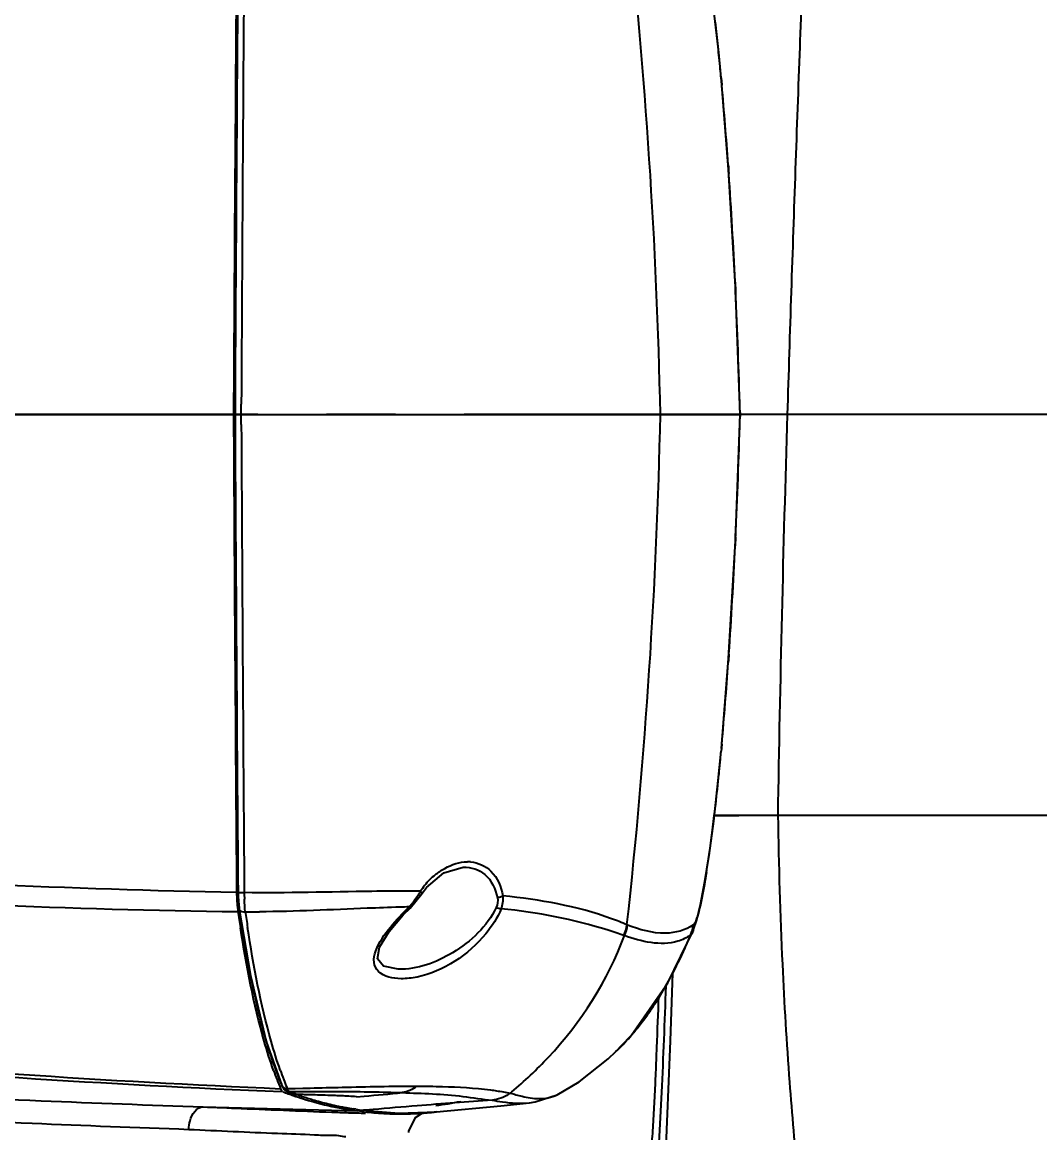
# Model space of a CAD drawing. Header units: millimetres. Extents: x 4086 to 8300, y 123 to 1549.
# Drawn here: x 6983.84 to 7006.03, y 465.81 to 490.04 of the extents above; entities that cross this region are included whole.
import ezdxf

# ---------------------------------------------------------------- set-up
doc = ezdxf.new("R2010")
doc.units = ezdxf.units.MM
doc.linetypes.add('CENTER', pattern=[0.6, 0.375, -0.075, 0.075, -0.075])
for name, color, linetype in [('中心线', 7, 'Continuous'), ('外形图', 7, 'Continuous'), ('尺寸标注', 7, 'Continuous')]:
    doc.layers.add(name, color=color, linetype=linetype)
doc.styles.add('思源黑', font='SourceHanSansCN-Normal.ttf')
doc.dimstyles.new('尺寸标注_1_4比例', dxfattribs={"dimtxt": 7, "dimasz": 6, "dimexe": 2, "dimexo": 1.5, "dimgap": 1, "dimtad": 1, "dimdec": 1, "dimlfac": 4, "dimdsep": 46, "dimtxsty": '思源黑', "dimcen": 0.09, "dimadec": 0, "dimazin": 0, "dimtp": 0.01, "dimtm": 0.01, "dimtfac": 1, "dimtdec": 1, "dimtofl": 0, "dimtmove": 0, "dimatfit": 3, "dimfxl": 1, "dimtolj": 1, "dimarcsym": 0})

# ---------------------------------------------------------------- blocks, each defined once
blk = doc.blocks.new('*D955')
at = {"layer": 'Defpoints', "color": 0}
for p in [(6980.264, 525.193), (6980.264, 500.226), (6978.764, 477.976)]:
    blk.add_point(p, dxfattribs=at)
at = {"layer": '尺寸标注', "color": 0, "lineweight": -2}
for p, q in [((6978.764, 479.476), (6978.764, 527.193)), ((6980.264, 501.726), (6980.264, 527.193)), ((6972.764, 525.193), (6966.764, 525.193)), ((6986.264, 525.193), (6998.548, 525.193))]:
    blk.add_line(p, q, dxfattribs=at)
at = {"layer": '尺寸标注', "color": 0}
for points in [[(6972.764, 524.193), (6972.764, 526.193), (6978.764, 525.193)], [(6986.264, 526.193), (6986.264, 524.193), (6980.264, 525.193)]]:
    blk.add_solid(points, dxfattribs=at)
at = {"layer": '尺寸标注', "color": 0, "insert": (6995.406, 529.817), "char_height": 7, "attachment_point": 5, "style": '思源黑'}
blk.add_mtext('\\A1;6', dxfattribs=at)
blk = doc.blocks.new('*D976')
at = {"layer": 'Defpoints', "color": 0}
for p in [(6980.264, 500.226), (7018.764, 492.726), (7018.764, 429.852)]:
    blk.add_point(p, dxfattribs=at)
at = {"layer": '尺寸标注', "color": 0, "lineweight": -2}
for p, q in [((6980.264, 498.726), (6980.264, 427.852)), ((7018.764, 491.226), (7018.764, 427.852)), ((6986.264, 429.852), (7012.764, 429.852))]:
    blk.add_line(p, q, dxfattribs=at)
at = {"layer": '尺寸标注', "color": 0}
for points in [[(6986.264, 430.852), (6986.264, 428.852), (6980.264, 429.852)], [(7012.764, 428.852), (7012.764, 430.852), (7018.764, 429.852)]]:
    blk.add_solid(points, dxfattribs=at)
at = {"layer": '尺寸标注', "color": 0, "insert": (6999.514, 434.414), "char_height": 7, "attachment_point": 5, "style": '思源黑'}
blk.add_mtext('\\A1;154', dxfattribs=at)

msp = doc.modelspace()

# ---------------------------------------------------------------- linework, layer by layer
at = {"layer": '中心线', "linetype": 'CENTER', "ltscale": 20}
msp.add_line((7036.9807, 481.4763), (6843.6609, 481.4763), dxfattribs=at)
at = {"layer": '外形图'}
for p, q in [((6999.0845, 488.8224), (6999.0842, 488.818)), ((6999.0842, 488.818), (6999.0897, 488.7568)), ((6999.0902, 488.7597), (6999.0847, 488.8204)), ((6999.0901, 488.7607), (6999.0897, 488.7568)), ((6999.0897, 488.7568), (6999.098, 488.6646)), ((6999.3889, 484.366), (6999.3981, 484.1712)), ((6988.6188, 481.4763), (6988.6199, 481.7002)), ((6988.6188, 481.4763), (6999.4972, 481.4763)), ((6988.6198, 481.2589), (6988.6188, 481.4763)), ((6999.4939, 481.5695), (6999.4965, 481.4763)), ((6999.4965, 481.4763), (6999.4939, 481.3817)), ((7010.8194, 481.4763), (7000.5261, 481.4763)), ((6999.3992, 478.8047), (6999.3903, 478.6162)), ((6999.0897, 474.1958), (6999.0842, 474.1345)), ((6999.0979, 474.2863), (6999.0897, 474.1958)), ((6999.0901, 474.1918), (6999.0897, 474.1958)), ((6999.0845, 474.1302), (6999.0842, 474.1345)), ((7013.553, 472.7263), (6998.935, 472.7263)), ((6998.935, 472.7263), (6999.471, 472.7263)), ((6993.4612, 471.6042), (6993.4646, 471.6042)), ((6988.5469, 471.0525), (6988.5723, 470.6873)), ((6992.5518, 471.0153), (6992.6579, 471.1608)), ((6992.3033, 470.7085), (6992.5519, 471.0154)), ((6988.5879, 470.6053), (6988.5837, 470.6339)), ((6992.1532, 470.5602), (6992.3033, 470.7085)), ((6997.0414, 470.3393), (6997.0302, 470.344)), ((6996.9753, 470.1095), (6996.9636, 470.1138)), ((6997.9239, 469.0781), (6998.4783, 470.2249)), ((6998.4783, 470.2249), (6998.4775, 470.2231)), ((6992.041, 469.3736), (6991.7177, 469.444)), ((6992.0452, 469.3736), (6992.041, 469.3736)), ((6997.1245, 467.9303), (6997.9239, 469.0781)), ((6996.7751, 467.5669), (6997.1245, 467.9303)), ((6989.1645, 467.7995), (6989.5006, 466.8367)), ((6996.6205, 467.424), (6996.788, 467.5791)), ((6996.7751, 467.5669), (6996.788, 467.5791)), ((6989.5006, 466.8367), (6989.5536, 466.7532)), ((6989.5536, 466.7532), (6989.6103, 466.7146)), ((6989.6124, 466.7137), (6989.6604, 466.6954)), ((6989.6218, 466.7726), (6989.6863, 466.774)), ((6989.6797, 466.6981), (6989.6601, 466.7057)), ((6989.6604, 466.6954), (6989.7615, 466.6582)), ((6989.6963, 466.6917), (6989.6797, 466.6981)), ((6989.6863, 466.774), (6989.7928, 466.7765)), ((6989.7928, 466.7765), (6989.9582, 466.7803)), ((6989.9582, 466.7803), (6990.1191, 466.7841)), ((6989.7615, 466.6582), (6989.7876, 466.6489)), ((6989.7871, 466.6491), (6989.8299, 466.6356)), ((6991.1299, 466.594), (6991.2993, 466.6077)), ((6994.2831, 466.3972), (6994.9049, 466.4627)), ((6994.9036, 466.4626), (6994.9049, 466.4627)), ((6995.5058, 466.634), (6995.5076, 466.6349)), ((6987.7888, 466.3735), (6991.1453, 466.2859)), ((6990.8368, 466.3345), (6990.9405, 466.3168)), ((6990.9713, 466.3442), (6990.9615, 466.3459)), ((6991.115, 466.3207), (6991.0699, 466.3278)), ((6991.2514, 466.272), (6991.1453, 466.2859)), ((6991.2784, 466.2371), (6991.3302, 466.2358)), ((6991.3248, 466.3007), (6991.2836, 466.2973)), ((6991.3372, 466.2903), (6991.2836, 466.2973)), ((6991.4976, 466.3151), (6991.3248, 466.3007)), ((6991.3302, 466.2358), (6991.3304, 466.2358)), ((6991.3347, 466.2916), (6992.0524, 466.234)), ((6992.0524, 466.234), (6992.8801, 466.2636)), ((6992.8802, 466.2636), (6992.8247, 466.2584)), ((6992.8802, 466.2636), (6994.2831, 466.3972)), ((6992.2743, 465.8106), (6992.2767, 465.8462))]:
    msp.add_line(p, q, dxfattribs=at)
for points in [[(6999.0845, 488.8224), (6999.0307, 489.3763), (6998.9423, 490.1743), (6998.8525, 490.8725), (6998.7655, 491.4581), (6998.6839, 491.9281), (6998.6087, 492.2896)], [(6988.5469, 491.9), (6988.5202, 488.1762), (6988.4965, 484.4354), (6988.4805, 481.4767)], [(6999.4972, 481.4763), (6999.3946, 484.2607), (6999.2451, 486.8269), (6999.0901, 488.7607)], [(6988.4805, 481.4767), (6988.4967, 478.4819), (6988.5204, 474.7465), (6988.5469, 471.0525)], [(6999.0901, 474.1918), (6999.2471, 476.1532), (6999.3959, 478.7199), (6999.4972, 481.4763)], [(6998.6366, 470.7882), (6998.7247, 471.2498), (6998.8207, 471.8557), (6998.9216, 472.6081), (6999.0221, 473.4933), (6999.0845, 474.1302)], [(6992.6579, 471.1608), (6993.0352, 471.4776), (6993.4612, 471.6042)], [(6998.4775, 470.2231), (6998.5554, 470.4535), (6998.6366, 470.7882)], [(6988.5722, 470.6878), (6988.8191, 469.2383), (6989.1645, 467.7995)], [(6991.7177, 469.444), (6991.5925, 469.5997), (6991.6365, 469.8587), (6991.8418, 470.2001), (6992.1532, 470.5602)], [(6997.4801, 456.4763), (6997.6067, 459.4972), (6997.742, 462.3967), (6997.8713, 465.1696), (6997.9806, 467.8165), (6998.0271, 469.2914)], [(6995.5076, 466.6349), (6995.9906, 466.9213), (6996.6205, 467.424)], [(6994.9035, 466.4626), (6995.0299, 466.4806), (6995.5058, 466.634)], [(6992.2767, 465.8462), (6992.4179, 466.1403), (6992.5624, 466.2351)]]:
    msp.add_lwpolyline(points, dxfattribs=at)
for centre, radius, start, end in [((6871.2524, 478.774), 126.5364, 1.223701, 6.276865), ((11168.9321, 460.0329), 4180.5359, 179.5632781, 179.7061089), ((11010.3616, 461.0489), 4021.9308, 179.5605091, 179.7089937), ((10686.1493, 463.1302), 3697.5761, 179.5541323, 179.7122467), ((6952.0286, 484.5648), 47.2469, 5.99983, 6.65074), ((6948.0656, 484.1453), 51.232, 5.45477, 6.00321), ((6946.4312, 483.987), 52.8742, 5.24237, 5.45716), ((6904.1734, 480.1779), 95.3033, 4.058519, 5.108925), ((6887.7682, 479.0494), 111.7473, 2.726999, 3.945659), ((6856.5097, 477.6056), 143.0392, 1.587988, 2.630843), ((11168.9331, 502.9196), 4180.5369, 180.29389, 180.4367207), ((11010.4872, 501.9074), 4022.0564, 180.2910506, 180.4395306), ((6871.2524, 484.1785), 126.5364, 353.723177, 358.77634), ((7595.0936, 462.9374), 594.8564, 178.2140734, 179.0571085), ((10687.4929, 499.8334), 3698.9197, 180.287718, 180.4458766), ((6856.326, 485.353), 143.223, 357.379453, 358.411094), ((6887.4993, 483.9187), 112.0166, 356.072592, 357.286799), ((6904.0485, 482.785), 95.4286, 354.890568, 355.964645), ((6947.3412, 478.8783), 51.96, 354.26557, 354.56729), ((6946.3663, 478.9715), 52.9393, 354.56678, 354.75764), ((6948.994, 478.7119), 50.2988, 353.92513, 354.26602), ((6953.4044, 478.2347), 45.8626, 353.10593, 353.93493), ((6958.9502, 477.5699), 40.2772, 352.73254, 353.09776), ((6992.6607, 679.69), 208.6763, 262.86169, 268.862369), ((6964.5335, 476.8513), 34.6478, 351.98288, 352.74333), ((6991.2636, 667.0323), 196.4192, 262.809462, 269.207474), ((6971.7226, 475.8373), 27.3876, 351.20347, 351.98585), ((6993.5633, 470.9328), 0.7874, 85.7969, 90.66471), ((6976.7225, 475.0681), 22.3288, 350.76964, 351.19211), ((6993.8239, 470.2334), 1.5484, 129.05683, 141.29181), ((6992.2188, 471.081), 3.7012, 180.40337, 183.47607), ((6991.7152, 471.0781), 3.1662, 180.44514, 181.44184), ((6993.6262, 471.0611), 4.941, 180.14426, 180.71627), ((6992.1143, 443.2996), 27.7788, 89.15355, 89.6361), ((6993.785, 470.2643), 1.4987, 141.28455, 147.23944), ((6991.5973, 471.0748), 3.0481, 181.43679, 182.70196), ((6991.2125, 471.0549), 2.6629, 182.6647, 185.19776), ((6990.7828, 471.017), 2.2315, 185.22772, 186.87778), ((6993.477, 471.0586), 4.7918, 180.70951, 181.87738), ((6991.2596, 471.7004), 1.406, 316.66011, 319.13979), ((6991.1995, 471.7525), 1.4856, 319.13771, 321.47723), ((6990.7272, 470.9477), 2.2032, 187.14754, 188.24368), ((7020.4378, 475.2581), 32.2248, 188.25392, 188.88314), ((6990.5181, 470.9852), 1.9648, 186.88242, 188.18032), ((7021.2697, 475.2839), 32.8946, 188.13086, 188.74396), ((6988.9441, 500.9735), 30.343, 269.54987, 270.13409), ((6993.9268, 409.6771), 61.0805, 91.542917, 91.737249), ((6996.2746, 470.438), 0.7615, 334.77216, 352.90667), ((6996.2858, 470.4325), 0.7614, 334.94316, 352.96838), ((6988.1806, 474.3663), 11.0833, 336.46505, 337.48456), ((6989.3597, 473.8324), 9.789, 331.83948, 335.9523), ((6988.4917, 474.2313), 10.7442, 335.89634, 336.46273), ((6990.3198, 473.3272), 8.7041, 330.29138, 331.78895), ((6999.4112, 706.4334), 239.9328, 262.156857, 267.631347), ((7000.1159, 710.8305), 244.2927, 262.133267, 267.503925), ((6993.4492, 471.1083), 4.8581, 313.4124, 318.68391), ((6993.0896, 471.4335), 5.3429, 318.6107, 319.18984), ((6992.9973, 471.5131), 5.4648, 319.19048, 319.93457), ((6996.4758, 469.7049), 7.5903, 199.52819, 201.1897), ((6996.9266, 469.7797), 7.9, 199.27164, 200.86725), ((6995.2367, 469.2239), 6.2611, 201.18383, 203.07884), ((6995.8692, 469.3771), 6.7686, 200.87155, 202.37259), ((6992.2227, 473.6105), 7.414, 248.67021, 249.61836), ((6995.3566, 469.1682), 6.215, 202.38987, 202.67172), ((6988.6645, 473.7005), 9.1254, 309.64965, 309.89441), ((6995.6797, 470.4193), 3.9295, 252.34817, 254.16459), ((6992.1592, 473.4396), 7.2317, 249.61858, 250.57625), ((6992.0857, 473.2295), 7.0091, 250.57217, 252.50456), ((6992.0728, 472.9696), 6.7125, 250.49874, 251.55663), ((6992.1153, 473.0966), 6.8464, 251.55587, 252.57693), ((6988.4627, 400.9461), 65.7103, 88.573069, 88.688999), ((6992.0235, 473.0334), 6.8034, 252.50723, 254.43943), ((6992.148, 473.2007), 6.9555, 252.57697, 253.5673), ((6988.7432, 412.2246), 54.4284, 88.43525, 88.5726), ((6992.1953, 473.3635), 7.1251, 253.57254, 256.35212), ((6992.0367, 473.0997), 6.8708, 254.48138, 259.94178), ((6992.2152, 473.4421), 7.2061, 256.34598, 256.67798), ((6992.2123, 473.4294), 7.1931, 256.6772, 258.20755), ((7004.0474, 325.541), 141.3309, 94.039746, 94.703971), ((6992.0308, 473.1608), 6.8083, 277.01866, 281.64159), ((6994.0394, 467.2303), 0.7108, 274.21415, 277.8947), ((6993.566, 550.0854), 83.8798, 268.057879, 268.189134), ((6992.1967, 473.3547), 7.1168, 258.20745, 259.11078), ((6992.1745, 473.2389), 6.9989, 259.1102, 260.01946), ((6992.8902, 528.4049), 62.1887, 268.180276, 268.514801), ((6992.2795, 474.5163), 8.3081, 260.72553, 262.1537), ((6992.1436, 473.0623), 6.8196, 260.10158, 260.94139), ((6992.0788, 472.6385), 6.3909, 261.32612, 262.85247), ((6992.1246, 473.322), 7.1038, 262.93953, 266.28033), ((6992.2649, 473.5632), 7.3318, 262.73062, 263.98427), ((6992.2519, 473.4384), 7.2064, 263.98307, 265.72326), ((6992.105, 473.0513), 6.8324, 266.29675, 268.51758), ((6992.2391, 473.2563), 7.0239, 265.71642, 269.31682), ((6992.1035, 472.9789), 6.76, 268.51406, 271.19131), ((6992.2359, 473.0603), 6.8278, 269.32424, 271.1278), ((6992.1082, 472.7492), 6.5302, 271.19222, 273.51355), ((6992.2444, 472.7624), 6.5298, 271.10444, 275.09803), ((6992.1157, 472.6191), 6.3999, 273.51809, 275.01377), ((6992.132, 472.4463), 6.2264, 275.00337, 276.74048)]:
    msp.add_arc(centre, radius, start, end, dxfattribs=at)
for points, knots in [([(7005.3999, 502.409), (7005.5871, 502.3525), (7005.8727, 502.2406), (7006.2399, 502.0206), (7006.5349, 501.7841), (7006.8379, 501.4558), (7007.1392, 501.0107), (7007.4234, 500.4476), (7007.6379, 499.9121), (7007.8037, 499.4518), (7007.967, 498.9742), (7008.1623, 498.3673), (7008.3812, 497.629), (7008.6575, 496.6322), (7008.9777, 495.3746), (7009.3275, 493.8543), (7009.6467, 492.3252), (7010.0346, 490.2772), (7010.4499, 487.7036), (7010.828, 484.5977), (7010.9901, 482.5176), (7011.0472, 481.4763)], [0, 0, 0, 0, 0.0263132, 0.0409617, 0.0574863, 0.0770058, 0.1008637, 0.1295655, 0.1617146, 0.1784516, 0.1953936, 0.2296437, 0.2642331, 0.2990144, 0.3688452, 0.4388497, 0.5089314, 0.5790488, 0.719333, 0.8596601, 1, 1, 1, 1]), ([(7002.0171, 502.2169), (7001.9521, 502.191), (7001.821, 502.1229), (7001.6437, 501.9679), (7001.4948, 501.7507), (7001.3845, 501.481), (7001.3108, 501.1768), (7001.2648, 500.8545), (7001.2366, 500.5244), (7001.2168, 500.1917), (7001.1999, 499.8582), (7001.1804, 499.413), (7001.1575, 498.8563), (7001.1308, 498.1881), (7001.1044, 497.5199), (7001.078, 496.8516), (7001.0429, 495.9606), (7000.9993, 494.8469), (7000.9476, 493.5103), (7000.8965, 492.1736), (7000.8462, 490.8369), (7000.7803, 489.0543), (7000.7004, 486.8259), (7000.6095, 484.1513), (7000.5531, 482.368), (7000.5261, 481.4763)], [0, 0, 0, 0, 0.0099767, 0.0208925, 0.0332578, 0.0471848, 0.062218, 0.0778001, 0.093595, 0.1094583, 0.1253419, 0.1412348, 0.173029, 0.2048268, 0.2366259, 0.2684253, 0.3002249, 0.3638254, 0.427428, 0.491033, 0.5546408, 0.6182516, 0.7454838, 0.8727324, 1, 1, 1, 1]), ([(7005.1963, 502.1105), (7005.292, 502.0834), (7005.4872, 502.0208), (7005.7832, 501.9019), (7006.091, 501.743), (7006.413, 501.526), (7006.678, 501.2833), (7006.8881, 501.0357), (7007.0494, 500.8063), (7007.2036, 500.5407), (7007.4016, 500.1345), (7007.5723, 499.6934), (7007.7301, 499.2338), (7007.8847, 498.7587), (7008.0687, 498.156), (7008.274, 497.4236), (7008.5324, 496.4361), (7008.8315, 495.1914), (7009.1586, 493.6881), (7009.4583, 492.1772), (7009.7335, 490.6608), (7009.9851, 489.1397), (7010.2878, 487.106), (7010.5996, 484.5539), (7010.7621, 482.503), (7010.8187, 481.4763)], [0, 0, 0, 0, 0.0135008, 0.0278092, 0.0432562, 0.0604471, 0.0803713, 0.0918113, 0.1044718, 0.1184023, 0.1334537, 0.1657748, 0.182519, 0.199435, 0.2335946, 0.2680577, 0.3026861, 0.3721761, 0.4418196, 0.5115318, 0.5812764, 0.6510406, 0.72082, 0.8604033, 1, 1, 1, 1]), ([(6980.7966, 481.4772), (6981.4447, 481.4771), (6983.9962, 481.4767), (6986.5478, 481.4759), (6988.4512, 481.475)], [0, 0, 0, 0, 0.254003, 1, 1, 1, 1]), ([(6988.4805, 481.4768), (6988.4805, 481.4769), (6988.4815, 481.4771), (6988.482, 481.4772), (6988.4825, 481.4773)], [0, 0, 0, 0, 0.2708587, 1, 1, 1, 1]), ([(6988.4825, 481.4773), (6988.488, 481.4779), (6988.5335, 481.4775), (6988.5789, 481.4745), (6988.6188, 481.4773)], [0, 0, 0, 0, 0.1203967, 1, 1, 1, 1]), ([(7000.3213, 472.7263), (7000.3377, 471.6447), (7000.3939, 469.7055), (7000.5513, 467.0651), (7000.7362, 464.9668), (7000.9257, 463.4309), (7001.0423, 462.4176), (7001.131, 461.7635), (7001.3137, 461.2312), (7001.5919, 460.9516), (7001.7572, 460.8524)], [0, 0, 0, 0, 0.2677091, 0.4800476, 0.6545856, 0.7889282, 0.8630458, 0.9070173, 0.9522895, 1, 1, 1, 1]), ([(7010.1117, 472.7263), (7009.8877, 471.3412), (7009.4884, 469.2751), (7008.8349, 466.5592), (7008.2677, 464.5623), (7007.7498, 462.782), (7007.0367, 461.3718), (7006.0131, 460.8864), (7005.4409, 460.7906), (7005.1775, 460.7509)], [0, 0, 0, 0, 0.3076479, 0.460868, 0.6129192, 0.7612082, 0.8726041, 0.9415832, 1, 1, 1, 1]), ([(7010.3641, 472.7086), (7010.1287, 471.2965), (7009.7074, 469.1911), (7009.0045, 466.4281), (7008.3951, 464.4074), (7007.8, 462.6047), (7007.0945, 461.2195), (7006.1717, 460.6035), (7005.6223, 460.4902), (7005.3767, 460.4505)], [0, 0, 0, 0, 0.3105598, 0.4652127, 0.6185721, 0.7675031, 0.8795797, 0.9460302, 1, 1, 1, 1]), ([(6993.4646, 471.6042), (6993.6284, 471.6065), (6994.0052, 471.484), (6994.1662, 471.1244), (6994.2044, 470.9356)], [0, 0, 0, 0, 0.4594749, 1, 1, 1, 1]), ([(6993.621, 471.7181), (6993.7833, 471.7061), (6994.1456, 471.5355), (6994.2866, 471.1708), (6994.3245, 470.9751)], [0, 0, 0, 0, 0.4493112, 1, 1, 1, 1]), ([(6998.7622, 471.4865), (6998.7481, 471.3998), (6998.6995, 471.1143), (6998.6452, 470.8293), (6998.5944, 470.634)], [0, 0, 0, 0, 0.3031285, 1, 1, 1, 1]), ([(6988.5471, 471.0525), (6988.5471, 471.0523), (6988.5481, 471.0519), (6988.5488, 471.0517), (6988.5493, 471.0516)], [0, 0, 0, 0, 0.3097035, 1, 1, 1, 1]), ([(6988.5493, 471.0516), (6988.5547, 471.0505), (6988.6002, 471.0484), (6988.6454, 471.0482), (6988.6852, 471.0486)], [0, 0, 0, 0, 0.1223408, 1, 1, 1, 1]), ([(6992.2908, 471.0778), (6992.0172, 471.0796), (6990.8153, 471.0738), (6989.6133, 471.031), (6988.6852, 471.0486)], [0, 0, 0, 0, 0.2276332, 1, 1, 1, 1]), ([(6992.5247, 471.0753), (6992.5348, 471.065), (6992.55, 471.0499), (6992.5564, 471.0223), (6992.551, 471.0161)], [0, 0, 0, 0, 0.6363629, 1, 1, 1, 1]), ([(6997.0302, 470.344), (6996.9195, 470.3923), (6996.0563, 470.734), (6995.1272, 470.893), (6994.3245, 470.9751)], [0, 0, 0, 0, 0.130225, 1, 1, 1, 1]), ([(6988.5722, 470.6887), (6988.5726, 470.6853), (6988.5743, 470.6784), (6988.5774, 470.6721), (6988.5793, 470.6691)], [0, 0, 0, 0, 0.4916128, 1, 1, 1, 1]), ([(6989.4928, 466.8859), (6989.2792, 467.39), (6988.9226, 468.6244), (6988.6951, 469.8825), (6988.5879, 470.6053)], [0, 0, 0, 0, 0.4283103, 1, 1, 1, 1]), ([(6992.0751, 470.7295), (6991.8394, 470.7224), (6990.8196, 470.6854), (6989.7999, 470.6326), (6989.0151, 470.6306)], [0, 0, 0, 0, 0.2310459, 1, 1, 1, 1]), ([(6994.1784, 470.7227), (6993.9819, 470.3109), (6993.3143, 469.6816), (6992.4578, 469.3675), (6992.0452, 469.3736)], [0, 0, 0, 0, 0.5250845, 1, 1, 1, 1]), ([(6992.2822, 470.7355), (6992.2877, 470.7291), (6992.2896, 470.7232), (6992.3062, 470.7094), (6992.3033, 470.7085)], [0, 0, 0, 0, 0.7346474, 1, 1, 1, 1]), ([(6994.2877, 470.6921), (6994.2042, 470.4965), (6993.7656, 469.8184), (6993.0321, 469.3269), (6992.4549, 469.2058)], [0, 0, 0, 0, 0.265048, 1, 1, 1, 1]), ([(6996.9634, 470.1135), (6996.8491, 470.1504), (6995.9827, 470.4382), (6995.0778, 470.6239), (6994.2877, 470.6921)], [0, 0, 0, 0, 0.1315787, 1, 1, 1, 1]), ([(6998.5944, 470.634), (6998.5768, 470.5665), (6998.5455, 470.4712), (6998.5082, 470.3633), (6998.4795, 470.3432)], [0, 0, 0, 0, 0.6654779, 1, 1, 1, 1]), ([(6991.609, 469.3294), (6991.5588, 469.3809), (6991.4884, 469.5361), (6991.5692, 469.9002), (6991.7418, 470.1381), (6991.8702, 470.296)], [0, 0, 0, 0, 0.1999758, 0.434598, 1, 1, 1, 1]), ([(6998.4795, 470.3432), (6998.3051, 470.2212), (6997.7906, 470.0941), (6997.304, 470.2377), (6997.0414, 470.3393)], [0, 0, 0, 0, 0.4304639, 1, 1, 1, 1]), ([(6989.3221, 467.1677), (6989.2476, 467.3775), (6988.9308, 468.3967), (6988.7298, 469.4481), (6988.5995, 470.2819)], [0, 0, 0, 0, 0.2087417, 1, 1, 1, 1]), ([(6989.4693, 467.1723), (6989.3961, 467.3813), (6989.0832, 468.3997), (6988.8856, 469.4498), (6988.7574, 470.2833)], [0, 0, 0, 0, 0.2079542, 1, 1, 1, 1]), ([(6994.5173, 466.6992), (6994.798, 466.9338), (6995.8247, 467.9008), (6996.6156, 469.1295), (6996.9755, 470.11)], [0, 0, 0, 0, 0.2593689, 1, 1, 1, 1]), ([(6998.4191, 470.1221), (6998.3348, 470.0617), (6997.8772, 469.8457), (6997.3423, 469.9774), (6996.9755, 470.11)], [0, 0, 0, 0, 0.2100751, 1, 1, 1, 1]), ([(6998.4487, 470.1628), (6998.4441, 470.1547), (6998.4352, 470.1404), (6998.4245, 470.1273), (6998.4191, 470.1221)], [0, 0, 0, 0, 0.5526035, 1, 1, 1, 1]), ([(6998.4775, 470.2231), (6998.4729, 470.2121), (6998.464, 470.1916), (6998.4538, 470.1718), (6998.4487, 470.1628)], [0, 0, 0, 0, 0.5371037, 1, 1, 1, 1]), ([(6997.8758, 469.0087), (6997.8625, 468.6207), (6997.8338, 467.8479), (6997.7854, 466.7078), (6997.7311, 465.6346), (6997.6712, 464.6833), (6997.61, 463.8905), (6997.549, 463.255), (6997.4888, 462.7548), (6997.4156, 462.2833), (6997.3339, 461.9108), (6997.2352, 461.6175), (6997.166, 461.455), (6997.0932, 461.3206), (6997.0188, 461.2094), (6996.9413, 461.1198), (6996.8831, 461.0742), (6996.8546, 461.0551)], [0, 0, 0, 0, 0.1433845, 0.2856212, 0.4214308, 0.5402814, 0.6376576, 0.7151007, 0.7760531, 0.8237068, 0.8913298, 0.9165172, 0.9379284, 0.9564552, 0.9728756, 0.9872943, 1, 1, 1, 1]), ([(6997.1796, 467.9957), (6997.2425, 468.0705), (6997.4994, 468.393), (6997.7239, 468.7405), (6997.8798, 469.0135)], [0, 0, 0, 0, 0.2372712, 1, 1, 1, 1]), ([(6997.7172, 468.7811), (6997.7044, 468.411), (6997.6838, 467.8569), (6997.6539, 467.1209), (6997.6302, 466.5783), (6997.6026, 466.0539), (6997.5588, 465.4231), (6997.4764, 464.5619), (6997.322, 463.6169), (6997.0902, 462.8138), (6996.9069, 462.358), (6996.7737, 462.0992), (6996.6851, 461.9512), (6996.5987, 461.8275), (6996.5286, 461.7379), (6996.4738, 461.6768), (6996.4407, 461.644), (6996.4145, 461.6207), (6996.3984, 461.6075), (6996.3871, 461.5987), (6996.3806, 461.594), (6996.3759, 461.5903), (6996.3709, 461.5867), (6996.3665, 461.5843), (6996.3634, 461.5821), (6996.3625, 461.5801), (6996.3622, 461.5782), (6996.3612, 461.5771), (6996.3606, 461.5767)], [0, 0, 0, 0, 0.1487474, 0.2227287, 0.295907, 0.366895, 0.43367, 0.5498731, 0.714428, 0.8173529, 0.8850229, 0.911374, 0.9342252, 0.9542507, 0.9719479, 0.9798875, 0.9871999, 0.9906387, 0.9939573, 0.9955875, 0.9963949, 0.9971743, 0.9979878, 0.9988679, 0.9992175, 0.9994682, 0.9997009, 1, 1, 1, 1]), ([(6972.8217, 466.8669), (6973.3918, 466.8386), (6974.5788, 466.8311), (6977.0782, 466.783), (6980.3187, 466.6731), (6984.1204, 466.5071), (6986.6105, 466.414), (6987.7888, 466.3735)], [0, 0, 0, 0, 0.1143505, 0.2376974, 0.5008157, 0.7638235, 1, 1, 1, 1]), ([(6989.4862, 466.7494), (6989.4845, 466.7526), (6989.4812, 466.7592), (6989.4782, 466.766), (6989.4767, 466.7695)], [0, 0, 0, 0, 0.4833218, 1, 1, 1, 1]), ([(6989.526, 466.7043), (6989.5181, 466.7074), (6989.5021, 466.7214), (6989.4917, 466.7389), (6989.4862, 466.7494)], [0, 0, 0, 0, 0.4150319, 1, 1, 1, 1]), ([(6989.5063, 466.8591), (6989.504, 466.8645), (6989.4996, 466.8776), (6989.4966, 466.8911), (6989.4952, 466.8988)], [0, 0, 0, 0, 0.4294763, 1, 1, 1, 1]), ([(6989.5008, 466.8368), (6989.5028, 466.832), (6989.5076, 466.8228), (6989.5137, 466.8143), (6989.5171, 466.8104)], [0, 0, 0, 0, 0.4986278, 1, 1, 1, 1]), ([(6989.5962, 466.7429), (6989.5993, 466.7447), (6989.6058, 466.7491), (6989.6118, 466.7542), (6989.6149, 466.757)], [0, 0, 0, 0, 0.4594077, 1, 1, 1, 1]), ([(6989.6292, 466.7521), (6989.6279, 466.7553), (6989.6254, 466.7621), (6989.623, 466.769), (6989.6218, 466.7726)], [0, 0, 0, 0, 0.4815907, 1, 1, 1, 1]), ([(6989.6601, 466.7057), (6989.6536, 466.7091), (6989.6412, 466.7245), (6989.6335, 466.7414), (6989.6292, 466.7521)], [0, 0, 0, 0, 0.3917065, 1, 1, 1, 1]), ([(6989.7692, 466.6802), (6989.7721, 466.6819), (6989.7781, 466.6861), (6989.7837, 466.6908), (6989.7866, 466.6935)], [0, 0, 0, 0, 0.4628301, 1, 1, 1, 1]), ([(6990.1191, 466.7841), (6990.3519, 466.7897), (6991.1265, 466.8081), (6991.9012, 466.8264), (6992.4432, 466.8251)], [0, 0, 0, 0, 0.3005434, 1, 1, 1, 1]), ([(6990.2221, 466.7094), (6990.4145, 466.71), (6991.0495, 466.7096), (6991.6845, 466.6988), (6992.1267, 466.683)], [0, 0, 0, 0, 0.3030463, 1, 1, 1, 1]), ([(6992.128, 466.6833), (6992.57, 466.6675), (6993.2286, 466.6523), (6993.8768, 466.5349), (6994.0908, 466.5208)], [0, 0, 0, 0, 0.6733733, 1, 1, 1, 1]), ([(6992.4432, 466.8251), (6992.6317, 466.8245), (6993.1704, 466.8174), (6993.7098, 466.7887), (6994.0571, 466.7432)], [0, 0, 0, 0, 0.3498541, 1, 1, 1, 1]), ([(6994.0571, 466.7432), (6994.0996, 466.7376), (6994.2435, 466.718), (6994.3857, 466.6868), (6994.4874, 466.6743)], [0, 0, 0, 0, 0.2947918, 1, 1, 1, 1]), ([(6990.8051, 466.6125), (6990.7614, 466.6145), (6990.5696, 466.6226), (6990.3777, 466.6286), (6990.2295, 466.6326)], [0, 0, 0, 0, 0.227632, 1, 1, 1, 1]), ([(6994.0921, 466.5214), (6994.1658, 466.5064), (6994.433, 466.4592), (6994.7083, 466.4407), (6994.9036, 466.4626)], [0, 0, 0, 0, 0.2768132, 1, 1, 1, 1]), ([(6994.6074, 466.6389), (6994.652, 466.6262), (6994.8147, 466.5836), (6994.9825, 466.5556), (6995.1045, 466.5538)], [0, 0, 0, 0, 0.2752991, 1, 1, 1, 1]), ([(6973.0308, 466.38), (6973.5749, 466.348), (6974.714, 466.3434), (6977.121, 466.2952), (6980.2519, 466.1856), (6983.9264, 466.0173), (6986.3335, 465.9234), (6987.472, 465.8826)], [0, 0, 0, 0, 0.1131551, 0.2363418, 0.499888, 0.7634797, 1, 1, 1, 1]), ([(6987.472, 465.8826), (6987.4743, 465.946), (6987.4972, 466.1371), (6987.6462, 466.3734), (6987.7844, 466.3736)], [0, 0, 0, 0, 0.3147347, 1, 1, 1, 1]), ([(6987.7816, 466.3738), (6988.0595, 466.362), (6989.04, 466.3201), (6990.0205, 466.2776), (6990.7234, 466.2538)], [0, 0, 0, 0, 0.2833869, 1, 1, 1, 1]), ([(6991.2568, 466.2981), (6991.2613, 466.2974), (6991.2703, 466.2966), (6991.2793, 466.2969), (6991.2838, 466.2973)], [0, 0, 0, 0, 0.5029925, 1, 1, 1, 1]), ([(6987.472, 465.8826), (6988.1177, 465.854), (6989.0315, 465.8072), (6990.0659, 465.7758), (6990.5084, 465.7487), (6990.7379, 465.7594), (6990.8443, 465.7276), (6990.8975, 465.7263)], [0, 0, 0, 0, 0.5653241, 0.8004009, 0.9047014, 0.9534025, 1, 1, 1, 1])]:
    msp.add_open_spline(points, degree=3, knots=knots, dxfattribs=at)
for points in [[(6999.2377, 486.923), (6999.242, 486.8616), (6999.2464, 486.8002), (6999.2506, 486.7387)], [(6999.2529, 476.2464), (6999.2488, 476.1874), (6999.2447, 476.1284), (6999.2405, 476.0695)], [(6992.8483, 471.4357), (6992.913, 471.4882), (6992.9823, 471.5356), (6993.0551, 471.5761)], [(6993.0551, 471.5761), (6993.2064, 471.6603), (6993.381, 471.7183), (6993.5542, 471.7202)], [(6992.5247, 471.0753), (6992.4775, 470.9883), (6992.4233, 470.9047), (6992.3617, 470.8273)], [(6988.5244, 470.8566), (6988.5281, 470.7955), (6988.5335, 470.7344), (6988.5411, 470.6736)], [(6988.7058, 470.6314), (6988.6962, 470.7212), (6988.6908, 470.8114), (6988.6878, 470.9017)], [(6994.2044, 470.9356), (6994.2186, 470.8655), (6994.2092, 470.7872), (6994.1784, 470.7227)], [(6994.3245, 470.975), (6994.2945, 470.9535), (6994.2545, 470.9362), (6994.2184, 470.9437)], [(6994.2877, 470.6921), (6994.3254, 470.7794), (6994.3382, 470.8809), (6994.3246, 470.9751)], [(6988.5793, 470.6691), (6988.6026, 470.6318), (6988.6622, 470.6253), (6988.7058, 470.6314)], [(6991.8702, 470.296), (6991.9968, 470.4518), (6992.1364, 470.5973), (6992.2822, 470.7355)], [(6994.2877, 470.6921), (6994.2512, 470.693), (6994.214, 470.7042), (6994.1827, 470.723)], [(6998.4191, 470.1221), (6998.4483, 470.1875), (6998.4785, 470.2667), (6998.4542, 470.3341)], [(6992.1025, 469.1685), (6991.9295, 469.1704), (6991.7299, 469.2056), (6991.609, 469.3294)], [(6992.4549, 469.2058), (6992.3393, 469.1815), (6992.2206, 469.1673), (6992.1025, 469.1685)], [(6989.5171, 466.8104), (6989.5413, 466.7822), (6989.585, 466.7682), (6989.6218, 466.7726)], [(6989.6601, 466.7057), (6989.7083, 466.7061), (6989.7565, 466.7066), (6989.8047, 466.707)], [(6989.832, 466.6422), (6989.7866, 466.6583), (6989.7413, 466.6747), (6989.6963, 466.6917)], [(6989.8047, 466.707), (6989.8519, 466.7074), (6989.8991, 466.7077), (6989.9463, 466.708)], [(6989.9463, 466.708), (6989.9926, 466.7083), (6990.0389, 466.7086), (6990.0852, 466.7088)], [(6990.0852, 466.7088), (6990.1308, 466.709), (6990.1765, 466.7092), (6990.2221, 466.7094)], [(6991.2993, 466.6077), (6991.576, 466.6303), (6991.8525, 466.6547), (6992.1287, 466.6831)], [(6992.4432, 466.8251), (6992.3558, 466.7496), (6992.242, 466.6959), (6992.1272, 466.6833)], [(6994.488, 466.6749), (6994.3878, 466.5968), (6994.2629, 466.5437), (6994.1371, 466.5263)], [(6989.9661, 466.6392), (6989.9214, 466.6403), (6989.8767, 466.6412), (6989.832, 466.6422)], [(6991.1299, 466.594), (6991.0217, 466.6018), (6990.9134, 466.6075), (6990.8051, 466.6125)], [(6995.1045, 466.5538), (6995.2409, 466.5518), (6995.3833, 466.5738), (6995.5058, 466.634)], [(6992.4571, 466.3959), (6992.1372, 466.3695), (6991.8174, 466.342), (6991.4976, 466.3151)]]:
    msp.add_open_spline(points, degree=3, dxfattribs=at)

# ---------------------------------------------------------------- dimensions: what is measured, and where the dimension line sits
at = {"layer": '尺寸标注'}
for base, p1, p2, picture, middle in [((6980.264, 525.1926), (6978.764, 477.9763), (6980.264, 500.2263), '*D955', (6995.4061, 529.8169)), ((7018.764, 429.8521), (6980.264, 500.2263), (7018.764, 492.7263), '*D976', (6999.514, 434.4143))]:
    dim = msp.add_linear_dim(base=base, p1=p1, p2=p2, dimstyle='尺寸标注_1_4比例', dxfattribs=at)
    dim.commit()
    dim.dimension.update_dxf_attribs({"geometry": picture, "text_midpoint": middle})

doc.saveas('drawing.dxf')
